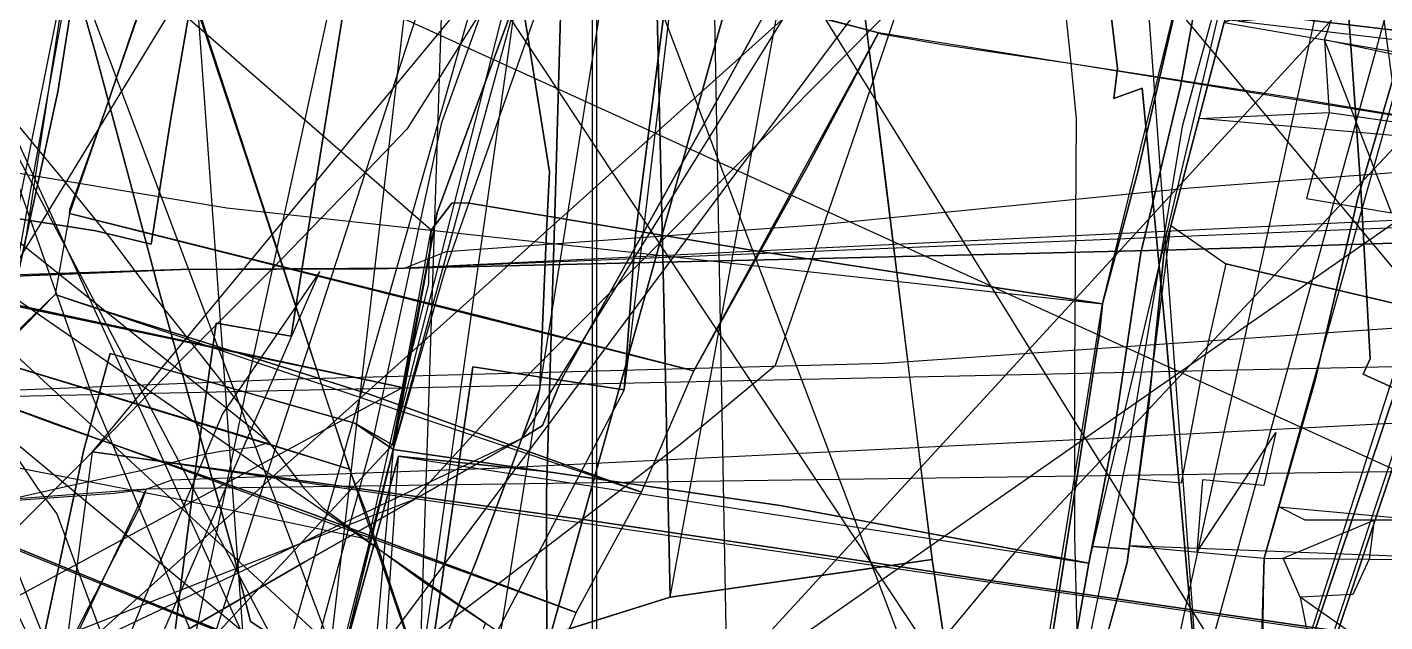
# Model space of a CAD drawing. Extents: x -6790 to 12600, y -1098 to 2171.
# Drawn here: x 562.2 to 637.4, y 519.8 to 552.7 of the extents above; entities that cross this region are included whole.
import ezdxf

# ---------------------------------------------------------------- set-up
doc = ezdxf.new("R2010")
doc.units = 0

msp = doc.modelspace()

# ---------------------------------------------------------------- linework, layer by layer
for points in [[(593.713, 814.326), (0.056, 814.258), (0.056, -0.067), (593.713, 0), (593.713, 814.326)], [(593.47, 802.518), (0, 802.518), (0, 0), (593.47, 0), (593.47, 802.518)], [(599.747, 628.521), (599.344, 625.742), (599.051, 623.635), (596.81, 608.92), (592.94, 584.307), (589.051, 559.573), (594.695, 558.692), (588.196, 518.025), (573.715, 430.704), (562.29, 363.847), (599.747, 628.521)], [(611.501, 592.046), (611.792, 592.654), (621.614, 625.088), (606.94, 624.553), (607.055, 622.399), (594.155, 622.427), (583.284, 573.986), (574.262, 532.58), (569.593, 510.01), (570.711, 509.954), (588.373, 509.121), (611.501, 592.046)], [(565.951, 619.96), (606.94, 624.553), (607.055, 622.399), (594.155, 622.427), (583.284, 573.986), (574.262, 532.58), (569.593, 510.01), (562.245, 510.38), (547.732, 511.061), (543.303, 511.277), (544.631, 517.914), (565.951, 619.96)], [(606.94, 624.553), (607.055, 622.399), (594.155, 622.427), (583.284, 573.986), (574.262, 532.58), (569.593, 510.01), (606.94, 624.553)], [(657.175, 624.733), (651.849, 607.954), (645.518, 591.874), (637.058, 575.396), (630.611, 563.637), (626.135, 547.203), (623.168, 529.353), (619.761, 512.914), (614.824, 494.183), (613.129, 478.646), (610.972, 463.053), (611.158, 458.586), (657.175, 624.733)], [(631.185, 586.067), (630.395, 567.599), (629.272, 553.037), (631.611, 553.279), (651.14, 550.966), (686.066, 546.689), (721.526, 542.212), (767.503, 536.764), (770.49, 558.882), (770.519, 560.007), (774.148, 586.178), (774.858, 591.341), (778.992, 622.183), (633.046, 620.65), (631.185, 586.067)], [(743.577, 615.985), (571.406, 621.072), (583.35, 590.309), (593.179, 564.445), (600.515, 545.112), (610.569, 518.616), (638.978, 500.569), (640.627, 511.135), (643.552, 526.151), (649.264, 556.591), (655.57, 588.73), (655.856, 589.891), (712.768, 589.733), (744.235, 588.876), (744.243, 589.482), (744.353, 598.004), (743.577, 615.985)], [(678.44, 619.959), (660.663, 602.656), (631.589, 574.688), (620.533, 564.369), (597.763, 541.336), (590.004, 533.543), (583.552, 526.522), (571.695, 521.938), (538.583, 508.904), (514.165, 499.882), (498.596, 491.106), (485.562, 484.198), (477.737, 479.986), (476.99, 479.176), (444.117, 461.361), (417.02, 404.346), (400.729, 370.763), (678.44, 619.959)], [(583.684, 510.664), (584.676, 518.915), (586.839, 533.895), (595.218, 532.62), (595.845, 541.226), (599.389, 568.787), (600.705, 578.328), (605.231, 616.61), (589.197, 618.011), (586.003, 581.266), (583.773, 559.217), (580.566, 559.186), (576.778, 535.585), (572.631, 536.309), (571.538, 528.621), (569.407, 511.874), (570.407, 511.71), (583.684, 510.664)], [(555.094, 510.228), (555.287, 513.76), (559.903, 513.057), (561.003, 530.541), (561.503, 538.524), (562.049, 540.666), (564.395, 556.015), (564.92, 559.249), (569.728, 559.228), (570.784, 577.93), (571.787, 593.043), (555.094, 510.228)], [(611.501, 592.046), (588.373, 509.121), (590.589, 509.017), (609.735, 508.063), (629.428, 507.216), (632.378, 515.992), (640.52, 540.221), (641.365, 544.435), (641.375, 544.465), (642.268, 547.125), (645.738, 557.47), (647.674, 563.243), (649.469, 569.042), (650.702, 573.026), (651.221, 575.507), (652.116, 577.811), (653.387, 581.216), (653.679, 581.978), (647.57, 583.278), (644.842, 583.858), (634.495, 586.502), (611.792, 592.654), (611.501, 592.046)], [(501.504, 589.986), (527.139, 583.24), (555.16, 576.909), (552.462, 561.29), (548.103, 526.211), (546.702, 519.932), (550.335, 517.441), (598.179, 500.68), (501.504, 589.986)], [(583.35, 590.309), (593.179, 564.445), (600.515, 545.112), (610.569, 518.616), (638.978, 500.569), (583.35, 590.309)], [(640.21, 531.648), (640.334, 521.163), (640.458, 516.478), (639.166, 516.037), (627.337, 511.996), (626.981, 515.999), (625.307, 534.847), (623.913, 549.328), (622.349, 548.764), (622.552, 550.42), (621.555, 558.786), (620.341, 568.972), (624.102, 571.499), (622.232, 581.566), (633.379, 582.276), (634.018, 574.062), (634.7, 563.845), (635.195, 555.652), (636.02, 543.763), (636.536, 534.331), (636.165, 533.485), (640.21, 531.648)], [(633.379, 582.276), (634.018, 574.062), (634.7, 563.845), (635.195, 555.652), (636.02, 543.763), (636.536, 534.331), (636.165, 533.485), (640.21, 531.648), (633.379, 582.276)], [(627.337, 511.996), (622.935, 510.493), (619.048, 509.039), (615.986, 507.945), (615.976, 507.973), (613.567, 514.713), (612.293, 523.23), (609.613, 545.139), (606.58, 569.149), (608.842, 569.589), (613.478, 570.265), (613.597, 579.138), (622.232, 581.566), (624.102, 571.499), (620.341, 568.972), (621.555, 558.786), (622.552, 550.42), (622.349, 548.764), (623.913, 549.328), (625.307, 534.847), (626.981, 515.999), (627.337, 511.996)], [(622.232, 581.566), (624.102, 571.499), (620.341, 568.972), (621.555, 558.786), (622.552, 550.42), (622.349, 548.764), (623.913, 549.328), (625.307, 534.847), (626.981, 515.999), (627.337, 511.996), (622.232, 581.566)], [(583.684, 510.664), (570.407, 511.71), (569.407, 511.874), (571.538, 528.621), (572.631, 536.309), (576.778, 535.585), (580.566, 559.186), (583.773, 559.217), (586.003, 581.266), (583.684, 510.664)], [(580.003, 528.231), (567.179, 567.372), (563.358, 578.251), (563.064, 579.397), (562.932, 578.919), (562.801, 578.442), (561.383, 572.196), (554.911, 543.05), (553.337, 536.345), (553.56, 536.278), (573.068, 530.382), (580.003, 528.231)], [(580.003, 528.231), (567.179, 567.372), (563.358, 578.251), (563.064, 579.397), (580.003, 528.231)], [(595.218, 532.62), (595.845, 541.226), (599.389, 568.787), (600.705, 578.328), (595.218, 532.62)], [(576.319, 495.715), (577.503, 498.866), (582.631, 512.145), (587.034, 523.122), (588.594, 527.307), (590.548, 532.677), (590.923, 541.364), (591.081, 544.7), (588.028, 563.839), (585.847, 577.515), (576.319, 495.715)], [(561.375, 561.659), (558.815, 545.091), (573.221, 542.699), (584.541, 541.462), (584.402, 539.634), (584.38, 538.486), (582.948, 532.753), (540.792, 541.636), (508.591, 548.676), (493.45, 551.878), (496.655, 558.958), (503.862, 573.669), (504.299, 574.607), (508.468, 573.709), (522.595, 570.363), (546.464, 565.104), (561.375, 561.659)], [(632.187, 487.888), (632.386, 489.642), (634.731, 501.18), (636.068, 507.454), (637.853, 515.912), (639.19, 522.306), (640.566, 529.178), (642.551, 538.674), (644.417, 547.631), (646.033, 555.132), (647.23, 561.227), (634.413, 563.494), (620.5, 566.165), (609.345, 568.258), (595.493, 570.967), (583.107, 573.331), (577.234, 574.538), (574.459, 575.036), (632.187, 487.888)], [(632.187, 487.888), (632.386, 489.642), (634.731, 501.18), (636.068, 507.454), (637.853, 515.912), (639.19, 522.306), (640.566, 529.178), (642.551, 538.674), (644.417, 547.631), (646.033, 555.132), (647.23, 561.227), (634.413, 563.494), (620.5, 566.165), (609.345, 568.258), (595.493, 570.967), (583.107, 573.331), (577.234, 574.538), (574.459, 575.036), (632.187, 487.888)], [(638.308, 575.217), (635.334, 571.602), (632.799, 567.242), (630.477, 559.933), (628.465, 552.967), (626.619, 545.934), (625.137, 540.289), (624.24, 531.456), (623.078, 523.051), (621.939, 518.92), (620.059, 511.337), (616.085, 496.073), (615.18, 492.598), (614.388, 482.36), (613.1, 474.2), (613.105, 460.28), (638.308, 575.217)], [(550.827, 549.83), (550.767, 549.566), (548.558, 537.94), (546.611, 527.696), (559.414, 527.422), (561.732, 539.402), (563.857, 549.121), (565.465, 559.286), (567.615, 572.883), (557.052, 574.39), (556.417, 574.367), (552.579, 557.52), (550.827, 549.83)], [(559.414, 527.422), (561.732, 539.402), (563.857, 549.121), (565.465, 559.286), (567.615, 572.883), (557.052, 574.39), (556.417, 574.367), (552.579, 557.52), (550.827, 549.83), (550.767, 549.566), (548.558, 537.94), (546.611, 527.696), (559.414, 527.422)], [(621.147, 523.943), (620.968, 523.012), (603.856, 526.215), (590.89, 528.087), (582.427, 529.308), (584.858, 542.435), (589.871, 556.018), (591.05, 562.927), (593.577, 573.439), (604.437, 571.078), (608.921, 570.103), (609.972, 574.233), (615.153, 573.267), (614.985, 571.763), (618.698, 570.874), (626.514, 568.365), (631.169, 566.185), (627.514, 557.567), (626.048, 549.427), (623.833, 540.205), (622.362, 530.253), (621.147, 523.943)], [(644.983, 574.298), (639.385, 555.232), (635.865, 543.243), (633.485, 533.075), (630.672, 523.301), (644.983, 574.298)], [(582.384, 529.565), (580.304, 530.764), (575.284, 532.195), (566.762, 534.624), (565.301, 529.287), (562.219, 514.91), (559.433, 504.904), (553.748, 507.342), (553.1, 507.593), (557.387, 518.905), (559.414, 527.422), (561.732, 539.402), (563.857, 549.121), (565.465, 559.286), (567.615, 572.883), (568.529, 572.752), (574.261, 571.934), (585.192, 571.072), (590.841, 572.667), (593.577, 573.439), (591.05, 562.927), (589.871, 556.018), (584.858, 542.435), (582.384, 529.565)], [(553.1, 507.593), (557.387, 518.905), (559.414, 527.422), (561.732, 539.402), (563.857, 549.121), (565.465, 559.286), (567.615, 572.883), (568.529, 572.752), (574.261, 571.934), (585.192, 571.072), (590.841, 572.667), (593.577, 573.439), (591.05, 562.927), (589.871, 556.018), (584.858, 542.435), (582.427, 529.308), (580.304, 530.764), (575.284, 532.195), (566.762, 534.624), (565.301, 529.287), (562.219, 514.91), (559.433, 504.904), (553.748, 507.342), (553.1, 507.593)], [(571.401, 500.019), (577.407, 515.553), (581.365, 530.036), (585.13, 547.418), (589.391, 559.274), (592.209, 573.053), (571.401, 500.019)], [(582.384, 529.565), (584.858, 542.435), (589.871, 556.018), (591.05, 562.927), (593.577, 573.439), (582.384, 529.565)], [(594.482, 573.243), (590.848, 554.963), (585.289, 539.204), (582.427, 529.308), (594.482, 573.243)], [(567.615, 572.883), (565.465, 559.286), (563.857, 549.121), (561.732, 539.402), (559.414, 527.422), (567.615, 572.883)], [(606.58, 569.149), (596.748, 569.282), (597.049, 553.448), (597.416, 537.585), (597.772, 521.13), (606.58, 569.149)], [(597.772, 521.13), (609.245, 522.783), (612.293, 523.23), (609.613, 545.139), (606.58, 569.149), (596.748, 569.282), (597.049, 553.448), (597.416, 537.585), (597.772, 521.13)], [(612.293, 523.23), (609.613, 545.139), (606.58, 569.149), (612.293, 523.23)], [(613.509, 568.396), (609.266, 563.373), (606.916, 560.461), (606.135, 559.168), (599.957, 547.894), (591.766, 533.234), (590.703, 530.645), (589.575, 529.951), (613.509, 568.396)], [(631.169, 566.185), (627.514, 557.567), (626.048, 549.427), (623.833, 540.205), (622.362, 530.253), (620.968, 523.012), (631.169, 566.185)], [(621.719, 537.376), (623.687, 544.769), (626.482, 556.828), (609.376, 559.136), (597.077, 560.631), (588.26, 561.653), (586.557, 561.918), (578.818, 563.204), (567.521, 564.926), (561.97, 565.51), (561.375, 561.659), (558.815, 545.091), (573.221, 542.699), (584.541, 541.462), (585.684, 542.965), (586.528, 542.974), (602.743, 540.272), (621.719, 537.376)], [(564.499, 542.393), (564.546, 542.66), (566.479, 548.07), (568.036, 552.639), (570.307, 559.303), (571.252, 561.945), (564.499, 542.393)], [(599.081, 533.665), (605.376, 544.982), (609.305, 552.384), (594.832, 556.232), (582.02, 559.485), (571.252, 561.945), (570.307, 559.303), (568.036, 552.639), (566.479, 548.07), (564.546, 542.66), (564.499, 542.393), (587.332, 536.687), (599.081, 533.665)], [(593.026, 562.135), (591.269, 559.587), (586.906, 552.954), (584.561, 549.225), (583.193, 547.05), (580.601, 544.365), (575.748, 539.348), (570.655, 534.245), (565.988, 529.399), (565.768, 529.179), (593.026, 562.135)], [(571.252, 561.945), (582.02, 559.485), (594.832, 556.232), (609.305, 552.384), (571.252, 561.945)], [(561.375, 561.659), (558.815, 545.091), (573.221, 542.699), (584.541, 541.462), (561.375, 561.659)], [(538.025, 459.645), (542.033, 464.511), (543.191, 466.054), (547.392, 471.527), (550.207, 475.371), (554.309, 482.803), (555.538, 484.775), (560.439, 493.206), (563.269, 498.022), (568.799, 507.468), (571.843, 509.426), (577.532, 513.725), (588.34, 521.942), (598.393, 529.672), (603.602, 533.986), (607.849, 546.294), (612.213, 559.124), (538.025, 459.645)], [(580.027, 515.577), (575.914, 518.874), (574.533, 519.782), (573.557, 523.656), (571.092, 532.298), (569.385, 538.339), (567.949, 543.771), (565.917, 551.343), (563.926, 558.321), (580.027, 515.577)], [(571.267, 558.549), (574.944, 507.227), (575.791, 493.324), (603.686, 490.476), (625.087, 488.491), (644.439, 486.42), (667.393, 484.068), (693.579, 481.386), (710.217, 479.344), (727.627, 477.834), (745.059, 475.957), (754.81, 474.964), (571.267, 558.549)], [(628.465, 552.967), (634.009, 552), (636.108, 558.112), (639.998, 557.319), (628.465, 552.967)], [(626.482, 556.828), (623.687, 544.769), (621.719, 537.376), (626.482, 556.828)], [(539.506, 503.553), (542.664, 525.7), (545.476, 543.423), (545.483, 544.788), (550.263, 543.88), (565.965, 541.421), (569.026, 540.679), (570.099, 547.536), (571.549, 556.006), (539.506, 503.553)], [(539.506, 503.553), (542.664, 525.7), (545.476, 543.423), (545.483, 544.788), (550.263, 543.88), (565.965, 541.421), (569.026, 540.679), (570.099, 547.536), (571.549, 556.006), (539.506, 503.553)], [(558.023, 554.302), (565.762, 532.278), (571.268, 519.137), (576.306, 505.372), (579.319, 496.905), (587.422, 485.062), (593.818, 475.839), (558.023, 554.302)], [(546.457, 552.978), (548.837, 545.252), (550.996, 538.447), (552.782, 533.144), (554.474, 528.121), (555.376, 525.177), (558.648, 525.986), (564.372, 527.281), (568.353, 528.137), (571.821, 529.018), (572.889, 529.221), (574.795, 529.454), (575.544, 529.728), (546.457, 552.978)], [(767.503, 536.764), (721.526, 542.212), (686.066, 546.689), (651.14, 550.966), (631.611, 553.279), (629.272, 553.037), (767.503, 536.764)], [(583.064, 539.363), (585.372, 540.273), (606.126, 541.769), (626.565, 543.815), (643.725, 545.101), (657.369, 546.151), (679.488, 547.961), (700.294, 549.876), (720.707, 551.923), (728.448, 552.553), (730.73, 552.133), (736.555, 551.923), (757.808, 551.608), (766.913, 551.136), (773.971, 551.005), (781.816, 550.401), (787.3, 550.349), (790.56, 549.357), (583.064, 539.363)], [(609.305, 552.384), (605.376, 544.982), (599.081, 533.665), (609.305, 552.384)], [(609.305, 552.384), (609.458, 552.343), (612.857, 551.753), (620.011, 550.687), (632.023, 548.841), (643.871, 546.871), (656.285, 544.838), (673.741, 542.053), (609.305, 552.384)], [(634.009, 552), (634.266, 547.985), (633.018, 543.215), (637.725, 542.415), (634.009, 552)], [(634.009, 552), (639.488, 551.084), (646.278, 549.401), (634.009, 552)], [(493.45, 551.878), (508.591, 548.676), (540.792, 541.636), (582.948, 532.753), (493.45, 551.878)], [(587.443, 377.593), (577.244, 347.049), (576.605, 345.579), (577.586, 343.549), (581.436, 339.305), (584.571, 335.487), (587.223, 342.983), (612.759, 415.147), (632.073, 471.379), (641.419, 498.234), (648.79, 519.67), (654.714, 536.683), (657.838, 545.983), (658.168, 547.383), (650.331, 548.957), (644.699, 549.796), (644.474, 548.537), (640.348, 535.965), (632.097, 511.28), (617.618, 468.349), (598.897, 411.873), (593.472, 395.507), (587.443, 377.593)], [(644.699, 549.796), (644.474, 548.537), (640.348, 535.965), (632.097, 511.28), (617.618, 468.349), (598.897, 411.873), (593.472, 395.507), (587.443, 377.593), (644.699, 549.796)], [(583.064, 539.363), (604.562, 539.86), (625.795, 540.369), (639.058, 540.772), (655.013, 542.073), (668.605, 543.344), (684.365, 544.795), (697.733, 545.991), (713.732, 547.262), (714.599, 547.531), (727.997, 546.918), (744.221, 546.275), (752.325, 546.248), (583.064, 539.363)], [(627.068, 547.648), (634.266, 547.985), (642.223, 546.831), (643.065, 545.99), (645.591, 546.014), (627.068, 547.648)], [(641.375, 544.465), (641.365, 544.435), (640.52, 540.221), (632.378, 515.992), (629.428, 507.216), (641.375, 544.465)], [(549.977, 544.363), (554.041, 538.924), (560.164, 530.981), (562.772, 527.125), (563.796, 525.752), (570.683, 507.184), (571.893, 504.671), (573.871, 494.642), (574.338, 492.287), (578.207, 484.733), (584.065, 473.179), (588.185, 465.124), (549.977, 544.363)], [(621.719, 537.376), (602.743, 540.272), (586.528, 542.974), (585.684, 542.965), (584.541, 541.462), (621.719, 537.376)], [(596.175, 526.959), (599.081, 533.665), (587.332, 536.687), (564.499, 542.393), (563.705, 537.903), (566.778, 536.892), (581.147, 532.359), (596.175, 526.959)], [(599.081, 533.665), (587.332, 536.687), (564.499, 542.393), (599.081, 533.665)], [(584.541, 541.462), (584.402, 539.634), (584.38, 538.486), (582.948, 532.753), (584.541, 541.462)], [(625.51, 541.713), (628.557, 539.598), (627.366, 534.334), (626.075, 527.45), (623.718, 527.679), (625.51, 541.713)], [(541.721, 531.826), (576.481, 533.215), (609.622, 534.101), (649.497, 536.848), (691.632, 540.038), (719.057, 540.88), (742.982, 541.367), (756.717, 540.791), (777.541, 539.019), (790.534, 537.178), (541.721, 531.826)], [(543.204, 538.384), (551.35, 538.512), (570.664, 539.292), (543.204, 538.384)], [(570.664, 539.292), (581.281, 539.322), (583.064, 539.363), (570.664, 539.292)], [(628.557, 539.598), (634.675, 538.159), (643.513, 536.081), (628.557, 539.598)], [(578.359, 539.176), (572.975, 531.297), (568.533, 520.758), (559.333, 497.824), (552.712, 481.748), (552.258, 479.087), (578.359, 539.176)], [(558.533, 532.629), (558.685, 533.058), (563.705, 537.903), (558.533, 532.629)], [(592.561, 520.282), (596.175, 526.959), (581.147, 532.359), (566.778, 536.892), (563.705, 537.903), (558.685, 533.058), (558.533, 532.629), (563.713, 530.725), (577.455, 525.922), (592.561, 520.282)], [(596.175, 526.959), (581.147, 532.359), (566.778, 536.892), (563.705, 537.903), (596.175, 526.959)], [(568.752, 527.119), (570.182, 527.631), (587.93, 528.284), (609.128, 529.315), (622.495, 529.987), (640.936, 530.948), (655.856, 531.979), (665.7, 532.592), (678.186, 533.299), (692.584, 534.223), (706.858, 535.208), (724.738, 536.243), (736.134, 537.041), (747.545, 537.543), (752.427, 536.59), (756.679, 535.837), (763.779, 534.6), (770.09, 533.408), (774.794, 532.543), (779.867, 531.747), (788.726, 530.186), (568.752, 527.119)], [(621.719, 537.376), (621.565, 535.905), (618.827, 518.198), (615.508, 498.336), (613.965, 489.193), (621.719, 537.376)], [(553.56, 536.278), (550.791, 521.456), (571.76, 513.791), (586.655, 508.79), (553.56, 536.278)], [(553.56, 536.278), (550.791, 521.456), (571.76, 513.791), (586.655, 508.79), (580.959, 525.813), (580.003, 528.231), (573.068, 530.382), (553.56, 536.278)], [(553.56, 536.278), (573.068, 530.382), (580.003, 528.231), (553.56, 536.278)], [(559.433, 504.904), (562.219, 514.91), (565.301, 529.287), (566.762, 534.624), (575.284, 532.195), (580.304, 530.764), (582.384, 529.565), (559.433, 504.904)], [(583.684, 510.664), (584.676, 518.915), (586.839, 533.895), (595.218, 532.62), (583.684, 510.664)], [(582.948, 532.753), (581.046, 524.324), (570.947, 526.462), (559.134, 528.781), (556.726, 529.244), (553.415, 516.748), (582.948, 532.753)], [(589.397, 512.505), (592.561, 520.282), (577.455, 525.922), (563.713, 530.725), (558.533, 532.629), (557.982, 531.075), (556.84, 526.607), (556.479, 525.831), (561.395, 523.947), (570.166, 520.366), (581.828, 515.654), (589.397, 512.505)], [(592.561, 520.282), (577.455, 525.922), (563.713, 530.725), (558.533, 532.629), (592.561, 520.282)], [(631.315, 530.251), (630.648, 527.312), (627.253, 527.626), (626.939, 523.636), (631.315, 530.251)], [(589.575, 529.951), (577.528, 523.094), (569.78, 518.613), (555.847, 510.69), (547.511, 505.714), (544.45, 504.698), (528.231, 499.061), (517.57, 495.355), (514.019, 494.129), (589.575, 529.951)], [(565.768, 529.179), (560.837, 524.229), (560.28, 523.201), (553.294, 513.515), (544.615, 501.997), (536.239, 491.015), (532.082, 485.563), (531.517, 484.583), (531.171, 483.369), (532.732, 474.921), (533.79, 469.624), (538.453, 458.635), (542.122, 450.339), (543.541, 446.551), (545.593, 444.209), (553.051, 434.216), (565.768, 529.179)], [(565.768, 529.179), (593.078, 525.426), (606.295, 523.469), (615.87, 522.005), (630.113, 519.934), (678.891, 512.812), (694.899, 510.495), (713.896, 507.585), (731.035, 505.161), (753.395, 501.854), (775.546, 498.65), (565.768, 529.179)], [(582.728, 528.937), (579.603, 517.687), (573.55, 499.397), (577.808, 497.688), (577.137, 491.858), (577.573, 486.529), (577.042, 473.477), (577.198, 460.938), (577.242, 457.441), (577.67, 455.166), (582.728, 528.937)], [(582.427, 529.308), (581.507, 518.958), (574.701, 498.935), (582.427, 529.308)], [(620.968, 523.012), (603.856, 526.215), (590.89, 528.087), (582.728, 528.937), (620.968, 523.012)], [(586.655, 508.79), (580.959, 525.813), (580.003, 528.231), (586.655, 508.79)], [(540.172, 524.979), (566.97, 526.889), (568.752, 527.119), (540.172, 524.979)], [(568.752, 527.119), (568.364, 526.048), (562.067, 513.781), (556.781, 502.295), (549.244, 486.386), (548.002, 483.505), (568.752, 527.119)], [(589.397, 512.505), (581.828, 515.654), (570.166, 520.366), (561.395, 523.947), (556.479, 525.831), (555.371, 523.444), (553.112, 518.197), (551.208, 514.065), (551.834, 513.529), (577.352, 502.036), (583.656, 498.96), (589.397, 512.505)], [(589.397, 512.505), (581.828, 515.654), (570.166, 520.366), (561.395, 523.947), (556.479, 525.831), (589.397, 512.505)], [(639.505, 525.394), (632.953, 525.395), (631.486, 526.131), (639.505, 525.394)], [(564.238, 515.999), (560.538, 525.259), (547.803, 520.464), (544.911, 519.466), (542.687, 508.031), (551.299, 511.525), (564.238, 515.999)], [(636.762, 525.394), (636.484, 523.248), (635.576, 521.28), (632.675, 521.141), (631.729, 523.291), (636.762, 525.394)], [(623.078, 523.051), (623.181, 523.795), (621.147, 523.943), (620.968, 523.012), (619.318, 513.579), (617.75, 507.548), (614.627, 495.532), (612.973, 486.265), (610.971, 471.681), (609.961, 460.754), (609.577, 455.523), (609.73, 455.731), (613.105, 460.28), (613.1, 474.2), (614.388, 482.36), (615.18, 492.598), (616.085, 496.073), (620.059, 511.337), (621.939, 518.92), (623.078, 523.051)], [(623.205, 523.972), (630.672, 523.301), (640.452, 523.211), (649.785, 522.937), (623.205, 523.972)], [(612.293, 523.23), (613.567, 514.713), (609.436, 513.358), (581.711, 502.282), (581.307, 507.548), (580.027, 515.577), (592.245, 519.396), (597.772, 521.13), (609.245, 522.783), (612.293, 523.23)], [(597.772, 521.13), (609.245, 522.783), (612.293, 523.23), (597.772, 521.13)], [(620.968, 523.012), (619.318, 513.579), (617.75, 507.548), (614.627, 495.532), (612.973, 486.265), (610.971, 471.681), (609.961, 460.754), (609.577, 455.523), (620.968, 523.012)], [(630.672, 523.301), (630.039, 502.436), (629.673, 490.341), (630.677, 482.876), (630.838, 472.069), (629.697, 462.781), (630.672, 523.301)], [(580.027, 515.577), (592.245, 519.396), (597.772, 521.13), (580.027, 515.577)], [(632.675, 521.141), (633.524, 516.902), (640.593, 515.565), (632.675, 521.141)]]:
    msp.add_lwpolyline(points, close=True)
for points in [[(566.117, 635.006), (583.838, 631.397), (587.572, 630.637), (599.747, 628.521), (599.344, 625.742), (599.051, 623.635), (596.81, 608.92), (592.94, 584.307), (589.051, 559.573), (594.695, 558.692), (588.196, 518.025), (573.715, 430.704), (562.29, 363.847), (560.369, 363.864), (557.076, 364.727), (546.667, 366.881), (538.954, 368.757), (528.985, 371.644), (487.01, 383.269)], [(652.012, 618.736), (629.641, 624.843), (625.523, 625.678), (624.128, 625.985), (622.74, 626.29), (614.837, 627.069), (609.139, 627.743), (603.657, 628.383), (599.747, 628.521), (599.344, 625.742), (599.051, 623.635), (596.81, 608.92), (592.94, 584.307), (589.051, 559.573), (594.695, 558.692), (588.196, 518.025), (573.715, 430.704), (562.29, 363.847)], [(606.096, 407.508), (598.35, 418.651), (591.13, 428.952), (590.135, 430.309), (590.291, 432.435), (590.733, 463.172), (590.894, 488.268), (590.9, 504.297), (590.937, 516.174), (590.923, 526.889), (591.071, 531.966), (591.419, 543.612), (591.727, 554.652), (592.087, 573.744), (592.2, 582.37), (592.343, 584.82), (593.01, 593.178), (593.01, 593.178), (595.386, 625.29), (644.249, 621.844)], [(606.096, 407.508), (598.35, 418.651), (591.13, 428.952), (590.135, 430.309), (590.291, 432.435), (590.733, 463.172), (590.894, 488.268), (590.9, 504.297), (590.937, 516.174), (590.923, 526.889), (591.071, 531.966), (591.419, 543.612), (591.727, 554.652), (592.087, 573.744), (592.2, 582.37), (592.343, 584.82), (593.01, 593.178), (593.01, 593.178), (595.386, 625.29), (644.249, 621.844)], [(606.096, 407.508), (598.35, 418.651), (591.13, 428.952), (590.135, 430.309), (590.291, 432.435), (590.733, 463.172), (590.894, 488.268), (590.9, 504.297), (590.937, 516.174), (590.923, 526.889), (591.071, 531.966), (591.419, 543.612), (591.727, 554.652), (592.087, 573.744), (592.2, 582.37), (592.343, 584.82), (593.01, 593.178), (593.01, 593.178), (595.386, 625.29), (644.249, 621.844)], [(656.869, 620.524), (627.915, 586.152), (623.405, 580.446), (613.909, 568.869), (613.509, 568.396), (609.266, 563.373), (606.916, 560.461), (606.135, 559.168), (599.957, 547.894), (591.766, 533.234), (590.703, 530.645), (589.575, 529.951), (577.528, 523.094), (569.78, 518.613), (555.847, 510.69), (547.511, 505.714), (544.45, 504.698), (528.231, 499.061), (517.57, 495.355), (514.019, 494.129)], [(687.999, 616.919), (588.898, 618.959), (579.646, 589.1), (579.646, 589.1), (577.964, 583.553), (576.018, 576.938), (574.65, 572.369), (572.542, 565.554), (571.252, 561.945), (582.02, 559.485), (594.832, 556.232), (609.305, 552.384), (609.458, 552.343), (612.857, 551.753), (620.011, 550.687), (632.023, 548.841), (643.871, 546.871)], [(637.408, 594.75), (610.487, 601.139), (612.249, 616.996), (585.847, 577.515), (585.847, 577.515), (588.028, 563.839), (591.081, 544.7), (590.923, 541.364), (590.548, 532.677), (588.594, 527.307), (587.034, 523.122), (582.631, 512.145), (577.503, 498.866), (576.319, 495.715), (582.426, 490.899), (584.612, 487.878), (588.991, 482.292), (597.483, 480.916), (637.525, 473.098)], [(650.356, 609.681), (605.231, 616.61), (600.705, 578.328), (599.389, 568.787), (595.845, 541.226), (595.218, 532.62), (595.218, 532.62), (586.839, 533.895), (584.676, 518.915), (583.684, 510.664), (584.915, 510.707), (611.288, 507.29), (604.666, 472.843), (604.401, 463.031), (604.051, 461.806), (605.978, 461.494), (626.516, 458.953), (650.192, 456.273)], [(402.383, 300.312), (691.74, 615.583), (691.74, 615.583), (674.175, 597.931), (664.918, 584.615), (660.287, 575.584), (642.283, 550.749), (616.854, 523.63), (601.844, 505.542), (596.263, 500.852), (583.554, 494.052), (572.439, 489.643), (563.856, 485.985), (553.726, 479.654), (532.856, 469.993), (524.696, 465.912), (507.437, 459.065)], [(794.781, 403.975), (618.973, 615.411), (618.973, 615.411), (619.057, 559.319), (619.919, 551.079), (620.269, 547.633), (620.161, 533.631), (620.161, 524.557), (620.376, 516.398), (620.646, 512.924), (620.259, 503.705), (620.616, 489.675), (621.966, 481.727), (622.496, 475.843), (624.828, 465.027), (626.951, 458.953), (628.702, 453.325), (634.362, 445.863), (640.704, 438.289)], [(609.232, 67.739), (599.127, 614.126), (599.127, 614.126), (563.937, 558.686), (550.88, 538.296), (543.512, 527.466), (533.922, 511.905), (529.782, 506.158), (524.987, 498.379), (518.034, 477.455), (515.721, 472.594), (516.263, 446.923), (515.322, 441.984), (515.841, 436.473), (521.012, 415.377), (523.258, 402.75), (532.121, 376.816), (539.49, 355.173), (545.041, 343.698), (550.032, 329.285), (559.407, 309.975), (564.165, 296.774), (574.194, 279.889), (584.875, 254.888)], [(783.954, 363.946), (593.01, 593.178), (593.01, 593.178), (592.343, 584.82), (592.2, 582.37), (592.087, 573.744), (591.727, 554.652), (591.419, 543.612), (591.071, 531.966), (590.923, 526.889), (590.937, 516.174), (590.9, 504.297), (590.894, 488.268), (590.733, 463.172), (590.291, 432.435), (590.135, 430.309), (591.13, 428.952), (598.35, 418.651), (606.096, 407.508)], [(501.25, 508.077), (518.062, 506.204), (539.506, 503.553), (542.664, 525.7), (545.476, 543.423), (545.483, 544.788), (550.263, 543.88), (565.965, 541.421), (569.026, 540.679), (570.099, 547.536), (571.549, 556.006), (571.549, 556.006), (572.865, 564.018), (574.459, 575.036), (572.365, 575.215), (561.802, 576.382), (552.655, 577.489), (550.77, 577.7), (540.873, 578.804), (521.531, 581.336), (504.985, 583.456)], [(501.25, 508.077), (518.062, 506.204), (539.506, 503.553), (542.664, 525.7), (545.476, 543.423), (545.483, 544.788), (550.263, 543.88), (565.965, 541.421), (569.026, 540.679), (570.099, 547.536), (571.549, 556.006), (571.549, 556.006), (572.865, 564.018), (574.459, 575.036), (572.365, 575.215), (561.802, 576.382), (552.655, 577.489), (550.77, 577.7), (540.873, 578.804), (521.531, 581.336), (504.985, 583.456)], [(80.215, 153.149), (696.254, 582.599)], [(640.21, 531.648), (636.165, 533.485), (636.536, 534.331), (636.02, 543.763), (635.195, 555.652), (634.7, 563.845), (634.018, 574.062), (633.379, 582.276), (633.3, 582.563), (634.505, 582.425), (640.982, 581.757)], [(637.94, 579.439), (634.199, 573.461), (633.257, 571.107), (631.169, 566.185), (627.514, 557.567), (626.048, 549.427), (623.833, 540.205), (622.362, 530.253), (621.147, 523.943), (623.181, 523.795), (624.24, 531.456), (625.137, 540.289), (626.619, 545.934), (628.465, 552.967), (630.477, 559.933), (632.799, 567.242), (635.334, 571.602), (638.308, 575.217)], [(646.63, 472.294), (629.938, 482.73), (617.681, 490.371), (611.091, 494.346), (611.253, 495.083), (608.232, 495.954), (602.257, 499.636), (594.423, 504.537), (589.772, 507.184), (588.698, 508.079), (586.655, 508.79), (580.959, 525.813), (580.003, 528.231), (567.179, 567.372)], [(593.179, 564.445), (600.515, 545.112), (610.569, 518.616), (638.978, 500.569)], [(528.88, 557.879), (529.222, 541.252), (529.231, 533.496), (535.577, 531.668), (536.546, 530.685), (548.57, 519.813), (567.745, 502.477), (575.81, 496.117), (576.319, 495.715), (577.503, 498.866), (582.631, 512.145), (587.034, 523.122), (588.594, 527.307), (590.548, 532.677), (590.923, 541.364), (591.081, 544.7), (588.028, 563.839)], [(656.693, 552.399), (635.457, 555.634), (619.353, 558.129), (612.213, 559.124), (610.406, 559.376), (595.629, 561.72), (593.026, 562.135), (591.269, 559.587), (586.906, 552.954), (584.561, 549.225), (583.193, 547.05), (580.601, 544.365), (575.748, 539.348), (570.655, 534.245), (565.988, 529.399), (565.768, 529.179), (593.078, 525.426), (606.295, 523.469), (615.87, 522.005), (630.113, 519.934), (678.891, 512.812)], [(656.693, 552.399), (635.457, 555.634), (619.353, 558.129), (612.213, 559.124), (610.406, 559.376), (595.629, 561.72), (593.026, 562.135), (591.269, 559.587), (586.906, 552.954), (584.561, 549.225), (583.193, 547.05), (580.601, 544.365), (575.748, 539.348), (570.655, 534.245), (565.988, 529.399), (565.768, 529.179), (593.078, 525.426), (606.295, 523.469), (615.87, 522.005), (630.113, 519.934), (678.891, 512.812)], [(570.307, 559.303), (568.036, 552.639), (566.479, 548.07), (564.546, 542.66), (564.499, 542.393), (563.705, 537.903), (558.685, 533.058), (558.533, 532.629), (557.982, 531.075), (556.84, 526.607), (556.479, 525.831), (555.371, 523.444), (553.112, 518.197), (551.208, 514.065), (550.583, 514.6), (542.347, 521.164), (535.686, 526.475), (523.711, 535.802), (512.844, 544.385)], [(514.019, 494.129), (517.57, 495.355), (528.231, 499.061), (544.45, 504.698), (547.511, 505.714), (555.847, 510.69), (569.78, 518.613), (577.528, 523.094), (589.575, 529.951), (590.703, 530.645), (591.766, 533.234), (599.957, 547.894), (606.135, 559.168)], [(580.566, 559.186), (576.778, 535.585), (572.631, 536.309), (571.538, 528.621), (569.407, 511.874), (570.407, 511.71), (583.684, 510.664), (583.059, 504.804), (580.35, 481.686), (578.108, 461.165)], [(651.14, 550.966), (631.611, 553.279), (629.272, 553.037), (629.272, 553.037), (614.363, 554.622), (592.844, 556.704), (574.389, 558.409), (571.314, 558.766), (571.267, 558.549), (574.944, 507.227), (575.791, 493.324), (603.686, 490.476), (625.087, 488.491), (644.439, 486.42)], [(563.926, 558.321), (565.917, 551.343), (567.949, 543.771), (569.385, 538.339), (571.092, 532.298), (573.557, 523.656), (574.533, 519.782), (575.914, 518.874), (580.027, 515.577), (592.245, 519.396), (597.772, 521.13), (597.416, 537.585), (597.049, 553.448)], [(590.618, 469.375), (594.736, 477.693), (596.873, 482.01), (594.707, 485.225), (583.37, 500.421), (581.711, 502.282), (581.307, 507.548), (580.027, 515.577), (575.914, 518.874), (574.533, 519.782), (573.557, 523.656), (571.092, 532.298), (569.385, 538.339), (567.949, 543.771), (565.917, 551.343), (563.926, 558.321)], [(571.267, 558.549), (574.944, 507.227), (575.791, 493.324), (603.686, 490.476), (625.087, 488.491), (644.439, 486.42)], [(627.514, 557.567), (626.048, 549.427), (623.833, 540.205), (622.362, 530.253), (620.968, 523.012), (603.856, 526.215), (590.89, 528.087), (582.728, 528.937), (579.603, 517.687), (573.55, 499.397), (577.808, 497.688), (577.137, 491.858), (577.573, 486.529), (577.042, 473.477)], [(610.971, 471.681), (612.973, 486.265), (614.627, 495.532), (617.75, 507.548), (619.318, 513.579), (620.968, 523.012), (622.362, 530.253), (623.833, 540.205), (626.048, 549.427), (627.514, 557.567)], [(649.074, 554.595), (637.135, 555.825), (626.482, 556.828), (623.687, 544.769), (621.719, 537.376), (621.565, 535.905), (618.827, 518.198), (615.508, 498.336), (613.965, 489.193), (624.848, 487.128), (637.36, 484.515)], [(571.549, 556.006), (570.099, 547.536), (569.026, 540.679), (565.965, 541.421), (550.263, 543.88), (545.483, 544.788), (545.476, 543.423), (542.664, 525.7), (539.506, 503.553), (562.917, 499.68), (598.532, 493.626), (632.187, 487.888), (632.386, 489.642), (634.731, 501.18), (636.068, 507.454), (637.853, 515.912)], [(571.549, 556.006), (570.099, 547.536), (569.026, 540.679), (565.965, 541.421), (550.263, 543.88), (545.483, 544.788), (545.476, 543.423), (542.664, 525.7), (539.506, 503.553), (562.917, 499.68), (598.532, 493.626), (632.187, 487.888), (632.386, 489.642), (634.731, 501.18), (636.068, 507.454), (637.853, 515.912)], [(552.31, 555.811), (549.977, 544.363), (554.041, 538.924), (560.164, 530.981), (562.772, 527.125), (563.796, 525.752), (570.683, 507.184), (571.893, 504.671), (573.871, 494.642), (574.338, 492.287), (578.207, 484.733), (584.065, 473.179)], [(553.747, 453.272), (557.792, 491.504), (554.054, 491.609), (555.094, 510.228), (555.094, 510.228), (555.287, 513.76), (559.903, 513.057), (561.003, 530.541), (561.503, 538.524), (562.049, 540.666), (564.395, 556.015)], [(553.747, 453.272), (557.792, 491.504), (554.054, 491.609), (555.094, 510.228), (555.287, 513.76), (559.903, 513.057), (561.003, 530.541), (561.503, 538.524), (562.049, 540.666), (564.395, 556.015)], [(561.854, 473.943), (563.632, 485.529), (563.826, 486.794), (563.901, 495.606), (565.285, 502.526), (559.433, 504.904), (562.219, 514.91), (565.301, 529.287), (566.762, 534.624), (575.284, 532.195), (580.304, 530.764), (582.384, 529.565), (582.384, 529.565), (584.858, 542.435), (589.871, 556.018)], [(630.838, 472.069), (630.677, 482.876), (629.673, 490.341), (630.039, 502.436), (630.672, 523.301), (630.672, 523.301), (633.485, 533.075), (635.865, 543.243), (639.385, 555.232)], [(639.385, 555.232), (635.865, 543.243), (633.485, 533.075), (630.672, 523.301), (630.672, 523.301), (630.039, 502.436), (629.673, 490.341), (630.677, 482.876), (630.838, 472.069), (629.697, 462.781), (631.877, 462.739), (635.455, 462.415), (641.882, 460.898)], [(639.385, 555.232), (635.865, 543.243), (633.485, 533.075), (630.672, 523.301), (630.672, 523.301), (630.039, 502.436), (629.673, 490.341), (630.677, 482.876), (630.838, 472.069)], [(639.385, 555.232), (635.865, 543.243), (633.485, 533.075), (630.672, 523.301), (630.672, 523.301), (630.039, 502.436), (629.673, 490.341), (630.677, 482.876), (630.838, 472.069), (629.697, 462.781), (631.877, 462.739), (635.455, 462.415), (641.882, 460.898)], [(739.491, 208.822), (556.673, 554.935)], [(556.673, 554.935), (558.974, 551.302), (560.361, 548.789), (564.062, 544.357), (566.824, 540.925), (569.068, 537.96), (571.384, 535.031), (571.384, 535.031), (574.92, 530.546), (577.506, 527.155), (578.545, 526.068), (584.163, 521.94), (588.136, 519.302), (588.768, 518.963), (588.489, 517.359), (594.778, 515.239), (603.21, 512.309), (606.801, 511.025), (615.002, 507.636), (621.104, 505.004), (628.262, 502.163), (634.116, 499.809), (637.72, 498.34)], [(586.906, 552.954), (584.561, 549.225), (583.193, 547.05), (580.601, 544.365), (575.748, 539.348), (570.655, 534.245), (565.988, 529.399), (565.768, 529.179), (560.837, 524.229), (560.28, 523.201), (553.294, 513.515), (544.615, 501.997), (536.239, 491.015), (532.082, 485.563), (531.517, 484.583), (531.171, 483.369), (532.732, 474.921)], [(586.906, 552.954), (584.561, 549.225), (583.193, 547.05), (580.601, 544.365), (575.748, 539.348), (570.655, 534.245), (565.988, 529.399), (565.768, 529.179), (560.837, 524.229), (560.28, 523.201), (553.294, 513.515), (544.615, 501.997), (536.239, 491.015), (532.082, 485.563), (531.517, 484.583), (531.171, 483.369), (532.732, 474.921)], [(628.465, 552.967), (626.619, 545.934), (625.137, 540.289), (624.24, 531.456), (623.078, 523.051), (621.939, 518.92), (620.059, 511.337), (616.085, 496.073), (615.18, 492.598), (614.388, 482.36), (613.1, 474.2)], [(628.465, 552.967), (626.619, 545.934), (625.137, 540.289), (624.24, 531.456), (623.078, 523.051), (621.939, 518.92), (620.059, 511.337), (616.085, 496.073), (615.18, 492.598), (614.388, 482.36), (613.1, 474.2)], [(613.1, 474.2), (614.388, 482.36), (615.18, 492.598), (616.085, 496.073), (620.059, 511.337), (621.939, 518.92), (623.078, 523.051), (623.181, 523.795), (624.24, 531.456), (625.137, 540.289), (626.619, 545.934), (628.465, 552.967)], [(639.544, 471.258), (629.835, 474.141), (608.396, 485.951), (590.726, 495.51), (583.656, 498.96), (589.397, 512.505), (592.561, 520.282), (596.175, 526.959), (599.081, 533.665), (605.376, 544.982), (609.305, 552.384), (609.458, 552.343), (612.857, 551.753), (620.011, 550.687), (632.023, 548.841), (643.871, 546.871)], [(561.939, 510.485), (567.989, 510.493), (576.608, 510.232), (584.189, 509.981), (585.208, 513.031), (585.849, 514.952), (586.798, 517.736), (587.535, 519.701), (541.758, 551.312)], [(508.591, 548.676), (540.792, 541.636), (582.948, 532.753), (581.046, 524.324), (570.947, 526.462), (559.134, 528.781), (556.726, 529.244), (553.415, 516.748), (543.995, 518.456), (529.567, 521.387), (529.567, 521.387), (529.394, 521.422), (527.52, 521.318), (523.29, 520.93), (505.585, 523.298)], [(577.71, 469.974), (575.081, 479.537), (571.512, 492.807), (571.451, 493.033), (568.752, 504.365), (568.666, 504.586), (564.238, 515.999), (560.538, 525.259), (555.421, 532.127), (549.172, 540.414), (549.977, 544.363), (554.041, 538.924), (560.164, 530.981), (562.772, 527.125), (563.796, 525.752), (570.683, 507.184), (571.893, 504.671), (573.871, 494.642), (574.338, 492.287), (578.207, 484.733), (584.065, 473.179)], [(557.285, 500.24), (566.888, 498.935), (575.731, 497.339), (589.793, 494.4), (599.523, 492.233), (613.965, 489.193), (613.965, 489.193), (615.508, 498.336), (618.827, 518.198), (621.565, 535.905), (621.719, 537.376), (602.743, 540.272), (586.528, 542.974), (585.684, 542.965), (584.541, 541.462), (584.402, 539.634), (584.38, 538.486), (582.948, 532.753), (581.046, 524.324), (570.947, 526.462), (559.134, 528.781)], [(639.058, 540.772), (625.795, 540.369), (604.562, 539.86), (583.064, 539.363), (581.281, 539.322), (570.664, 539.292), (551.35, 538.512), (543.204, 538.384), (541.721, 531.826), (540.172, 524.979), (566.97, 526.889), (568.752, 527.119), (570.182, 527.631), (587.93, 528.284), (609.128, 529.315), (622.495, 529.987), (640.936, 530.948)], [(511.841, 495.227), (519.367, 503.045), (526.061, 510.103), (540.172, 524.979), (566.97, 526.889), (568.752, 527.119), (570.182, 527.631), (587.93, 528.284), (609.128, 529.315), (622.495, 529.987), (640.936, 530.948), (655.856, 531.979), (665.7, 532.592), (678.186, 533.299), (692.584, 534.223), (706.858, 535.208), (724.738, 536.243), (736.134, 537.041), (747.545, 537.543), (752.427, 536.59), (756.679, 535.837), (763.779, 534.6)], [(598.897, 411.873), (617.618, 468.349), (632.097, 511.28), (640.348, 535.965)], [(561.854, 473.943), (563.632, 485.529), (563.826, 486.794), (563.901, 495.606), (565.285, 502.526), (559.433, 504.904), (562.219, 514.91), (565.301, 529.287), (566.762, 534.624), (575.284, 532.195), (580.304, 530.764), (582.427, 529.308), (579.603, 517.687), (573.55, 499.397), (577.808, 497.688), (577.137, 491.858), (577.573, 486.529), (577.042, 473.477)], [(678.891, 512.812), (630.113, 519.934), (615.87, 522.005), (606.295, 523.469), (593.078, 525.426), (565.768, 529.179), (565.768, 529.179), (560.837, 524.229), (560.28, 523.201), (553.294, 513.515), (544.615, 501.997), (536.239, 491.015), (532.082, 485.563), (531.517, 484.583), (531.171, 483.369), (532.732, 474.921)], [(678.891, 512.812), (630.113, 519.934), (615.87, 522.005), (606.295, 523.469), (593.078, 525.426), (565.768, 529.179), (565.768, 529.179), (560.837, 524.229), (560.28, 523.201), (553.294, 513.515), (544.615, 501.997), (536.239, 491.015), (532.082, 485.563), (531.517, 484.583), (531.171, 483.369), (532.732, 474.921)], [(577.042, 473.477), (577.573, 486.529), (577.137, 491.858), (577.808, 497.688), (573.55, 499.397), (579.603, 517.687), (582.427, 529.308), (590.89, 528.087), (603.856, 526.215), (620.968, 523.012), (619.318, 513.579), (619.318, 513.579), (617.75, 507.548), (614.627, 495.532), (612.973, 486.265), (610.971, 471.681)], [(577.042, 473.477), (577.573, 486.529), (577.137, 491.858), (577.808, 497.688), (573.55, 499.397), (579.603, 517.687), (582.728, 528.937), (590.89, 528.087), (603.856, 526.215), (620.968, 523.012), (619.318, 513.579), (617.75, 507.548), (614.627, 495.532), (612.973, 486.265), (610.971, 471.681)]]:
    msp.add_lwpolyline(points)

doc.saveas('drawing.dxf')
